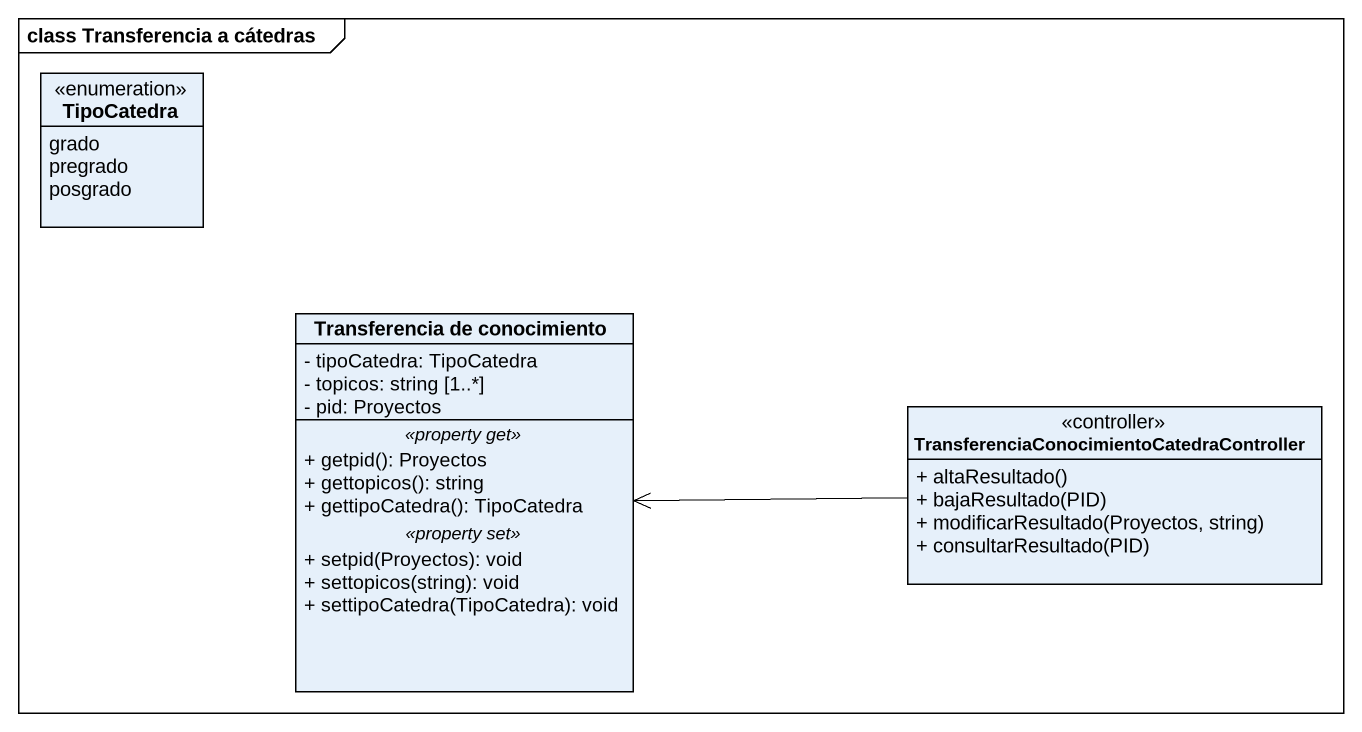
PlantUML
@startuml
mainframe class Transferencia a cátedras
hide circle
hide empty members
skinparam classAttributeIconSize 0
enum TipoCatedra {
  grado
  pregrado
  posgrado
}
class "Transferencia de conocimiento" as Transferencia_de {
  - tipoCatedra: TipoCatedra
  - topicos: string [1..*]
  - pid: Proyectos
  .. <<property get>> ..
  + getpid(): Proyectos
  + gettopicos(): string
  + gettipoCatedra(): TipoCatedra
  .. <<property set>> ..
  + setpid(Proyectos): void
  + settopicos(string): void
  + settipoCatedra(TipoCatedra): void
}
class "TransferenciaConocimientoCatedraController" as TransferenciaConocimientoCat <<controller>> {
  + altaResultado()
  + bajaResultado(PID)
  + modificarResultado(Proyectos, string)
  + consultarResultado(PID)
}
TransferenciaConocimientoCat -left-> Transferencia_de
@enduml
